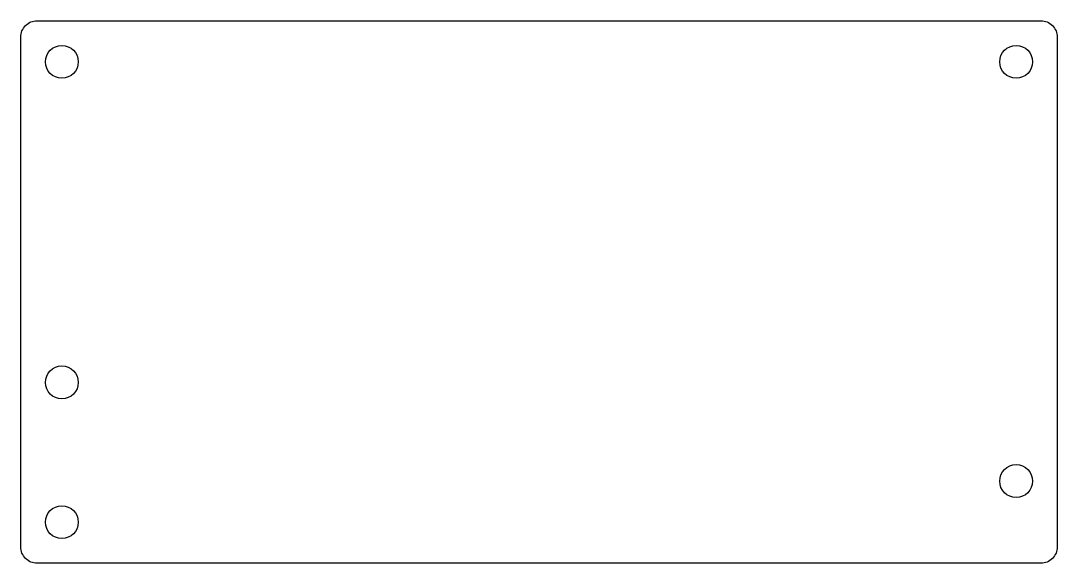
# Model space of a CAD drawing. Header units: millimetres. Extents: x -63 to 63, y 1 to 67.
import ezdxf

# ---------------------------------------------------------------- set-up
doc = ezdxf.new("R2010")
doc.units = ezdxf.units.MM
doc.layers.get('0').update_dxf_attribs({"linetype": 'CONTINUOUS'})

msp = doc.modelspace()

# ---------------------------------------------------------------- linework, layer by layer
msp.add_lwpolyline([(-61, 1, -0.414214), (-63, 3), (-63, 65, -0.414214), (-61, 67), (61, 67, -0.414214), (63, 65), (63, 3, -0.414214), (61, 1)], format="xyb", close=True)
for centre in [(-58, 62), (58, 62), (-58, 23), (58, 11), (-58, 6)]:
    msp.add_circle(centre, 2)

doc.saveas('drawing.dxf')
